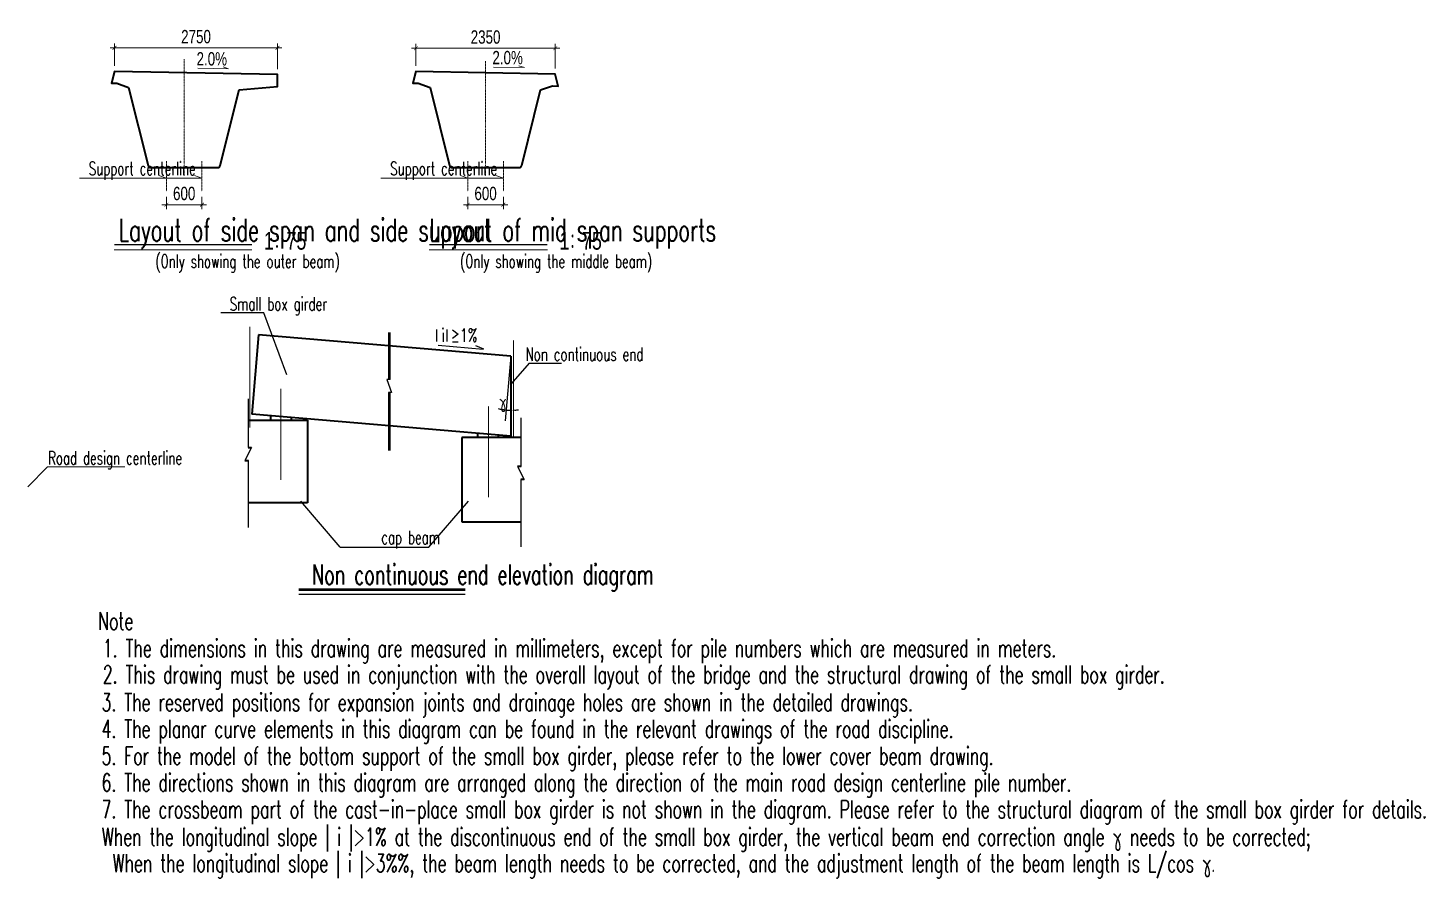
# Model space of a CAD drawing. Extents: x -2667085 to 4, y -2479164 to 2.
# Drawn here: x -2392232 to -2345087, y -2347228 to -2318554 of the extents above; entities that cross this region are included whole.
import ezdxf
from ezdxf.enums import TextEntityAlignment as Align

# ---------------------------------------------------------------- set-up
doc = ezdxf.new("R2010")
doc.units = 0
doc.header["$MEASUREMENT"] = 0
doc.header["$PDMODE"] = 3
for name, pattern in [('ACAD_ISO04W100', [30, 24, -3, 0, -3]), ('CONTINOUS', [0]), ('DASHDOT', [1, 0.5, -0.25, 0, -0.25]), ('ZXX0', [30, 13, -2, 0.5, -2, 12.5])]:
    doc.linetypes.add(name, pattern=pattern)
doc.layers.get('0').update_dxf_attribs({"linetype": 'CONTINUOUS'})
doc.layers.get('DEFPOINTS').update_dxf_attribs({"linetype": 'CONTINUOUS'})
doc.layers.add('4', color=2, linetype='CONTINUOUS')
doc.layers.add('尺寸线', color=2, linetype='CONTINUOUS')
for name, color, linetype, lineweight in [('DashDot', 5, 'ACAD_ISO04W100', 13), ('Thick', 4, 'CONTINOUS', 35), ('Thin', 1, 'CONTINUOUS', 25), ('桥－总－中心线', 1, 'ZXX0', 13), ('桥－构造轮廓－实线', 4, 'CONTINUOUS', 35), ('桥－综合标注', 31, 'CONTINUOUS', 13), ('桥－综合说明', 7, 'CONTINUOUS', 13)]:
    doc.layers.add(name, color=color, linetype=linetype, lineweight=lineweight)
doc.styles.add('SMEDI', font='smsim.shx', dxfattribs={"width": 0.75, "bigfont": 'smfs.shx'})
doc.styles.add('TONGJI-FONT', font='simplex.shx', dxfattribs={"width": 0.65})
doc.styles.add('Z1', font='SIMPLEX', dxfattribs={"width": 0.7, "bigfont": 'SMFS'})
doc.dimstyles.new('1-70', dxfattribs={"dimscale": 70, "dimtxt": 3, "dimasz": 0.85, "dimexe": 1, "dimexo": 1.25, "dimgap": 1, "dimtad": 1, "dimdec": 0, "dimtxsty": 'SMEDI', "dimblk": 'ARCHTICK', "dimcen": 2.5, "dimdle": 1, "dimclrd": 256, "dimclre": 256, "dimclrt": 256, "dimazin": 3, "dimtfac": 1, "dimtdec": 0, "dimtix": 1, "dimtmove": 2, "dimatfit": 3, "dimldrblk": 'ARCHTICK', "dimfxl": 2, "dimlwd": -1, "dimlwe": -1, "dimarcsym": 0})

# ---------------------------------------------------------------- blocks, each defined once
blk = doc.blocks.new('_ArchTick')
at = {"color": 0, "linetype": 'ByBlock', "const_width": 0.15}
blk.add_lwpolyline([(-0.5, -0.5), (0.5, 0.5)], dxfattribs=at)
blk = doc.blocks.new('*D229')
at = {"layer": 'DEFPOINTS', "color": 0, "transparency": 16777216}
for p in [(-2379139, -2319238), (-2379139, -2320019), (-2374439, -2320113)]:
    blk.add_point(p, dxfattribs=at)
at = {"layer": '桥－综合标注', "transparency": 16777216}
for p, q in [((-2374289, -2319238), (-2379289, -2319238)), ((-2379139, -2319832), (-2379139, -2319088)), ((-2374439, -2319926), (-2374439, -2319088))]:
    blk.add_line(p, q, dxfattribs=at)
at = {"layer": '桥－综合标注', "transparency": 16777216, "xscale": 127.5, "yscale": 127.5, "zscale": 127.5, "rotation": 180}
blk.add_blockref('_ArchTick', (-2379139, -2319238), dxfattribs=at)
at = {"layer": '桥－综合标注', "transparency": 16777216, "xscale": 127.5, "yscale": 127.5, "zscale": 127.5}
blk.add_blockref('_ArchTick', (-2374439, -2319238), dxfattribs=at)
at = {"layer": '桥－综合标注', "transparency": 16777216, "insert": (-2376789, -2318863), "char_height": 450, "attachment_point": 5, "style": 'SMEDI'}
blk.add_mtext('\\A1;2350', dxfattribs=at)
blk = doc.blocks.new('*D230')
at = {"layer": 'DEFPOINTS', "color": 0, "transparency": 16777216}
for p in [(-2387560, -2324061), (-2386360, -2324061), (-2387560, -2324516)]:
    blk.add_point(p, dxfattribs=at)
at = {"layer": '桥－综合标注', "transparency": 16777216}
for p, q in [((-2386210, -2324516), (-2387710, -2324516)), ((-2387560, -2324249), (-2387560, -2324666)), ((-2386360, -2324249), (-2386360, -2324666))]:
    blk.add_line(p, q, dxfattribs=at)
at = {"layer": '桥－综合标注', "transparency": 16777216, "xscale": 127.5, "yscale": 127.5, "zscale": 127.5, "rotation": 180}
blk.add_blockref('_ArchTick', (-2387560, -2324516), dxfattribs=at)
at = {"layer": '桥－综合标注', "transparency": 16777216, "xscale": 127.5, "yscale": 127.5, "zscale": 127.5}
blk.add_blockref('_ArchTick', (-2386360, -2324516), dxfattribs=at)
at = {"layer": '桥－综合标注', "transparency": 16777216, "insert": (-2386960, -2324141), "char_height": 450, "attachment_point": 5, "style": 'SMEDI'}
blk.add_mtext('\\A1;600', dxfattribs=at)
blk = doc.blocks.new('*D231')
at = {"layer": 'DEFPOINTS', "color": 0, "transparency": 16777216}
for p in [(-2389310, -2319225), (-2389310, -2320019), (-2383810, -2320133)]:
    blk.add_point(p, dxfattribs=at)
at = {"layer": '桥－综合标注', "transparency": 16777216}
for p, q in [((-2383660, -2319225), (-2389460, -2319225)), ((-2389310, -2319832), (-2389310, -2319075)), ((-2383810, -2319946), (-2383810, -2319075))]:
    blk.add_line(p, q, dxfattribs=at)
at = {"layer": '桥－综合标注', "transparency": 16777216, "xscale": 127.5, "yscale": 127.5, "zscale": 127.5, "rotation": 180}
blk.add_blockref('_ArchTick', (-2389310, -2319225), dxfattribs=at)
at = {"layer": '桥－综合标注', "transparency": 16777216, "xscale": 127.5, "yscale": 127.5, "zscale": 127.5}
blk.add_blockref('_ArchTick', (-2383810, -2319225), dxfattribs=at)
at = {"layer": '桥－综合标注', "transparency": 16777216, "insert": (-2386560, -2318850), "char_height": 450, "attachment_point": 5, "style": 'SMEDI'}
blk.add_mtext('\\A1;2750', dxfattribs=at)
blk = doc.blocks.new('*D232')
at = {"layer": 'DEFPOINTS', "color": 0, "transparency": 16777216}
for p in [(-2377389, -2324061), (-2376189, -2324061), (-2377389, -2324516)]:
    blk.add_point(p, dxfattribs=at)
at = {"layer": '桥－综合标注', "transparency": 16777216}
for p, q in [((-2376039, -2324516), (-2377539, -2324516)), ((-2377389, -2324249), (-2377389, -2324666)), ((-2376189, -2324249), (-2376189, -2324666))]:
    blk.add_line(p, q, dxfattribs=at)
at = {"layer": '桥－综合标注', "transparency": 16777216, "xscale": 127.5, "yscale": 127.5, "zscale": 127.5, "rotation": 180}
blk.add_blockref('_ArchTick', (-2377389, -2324516), dxfattribs=at)
at = {"layer": '桥－综合标注', "transparency": 16777216, "xscale": 127.5, "yscale": 127.5, "zscale": 127.5}
blk.add_blockref('_ArchTick', (-2376189, -2324516), dxfattribs=at)
at = {"layer": '桥－综合标注', "transparency": 16777216, "insert": (-2376789, -2324141), "char_height": 450, "attachment_point": 5, "style": 'SMEDI'}
blk.add_mtext('\\A1;600', dxfattribs=at)

msp = doc.modelspace()

# ---------------------------------------------------------------- linework, layer by layer
at = {"color": 2, "linetype": 'Continuous'}
for p, q in [((-2384270.7224, -2328159.769), (-2385719.4215, -2328159.769)), ((-2383500.1377, -2330252.7767), (-2384270.7224, -2328159.769)), ((-2378443.9742, -2328730.6719), (-2378443.9742, -2329134.9751)), ((-2378094.3792, -2328730.6719), (-2378094.3792, -2329134.9751)), ((-2376867.2526, -2329394.7269), (-2378390.6037, -2329265.5809)), ((-2376847.8559, -2329388.8796), (-2377115.0361, -2329274.5365)), ((-2375940.819, -2329627.6846), (-2376125.1773, -2331802.2952)), ((-2375314.9447, -2329858.3707), (-2375940.819, -2330569.2591)), ((-2375314.9447, -2329858.3707), (-2374227.5952, -2329858.3707)), ((-2381691.0256, -2336069.9841), (-2383022.6104, -2334520.5581)), ((-2378700.7366, -2336069.9841), (-2377369.1517, -2334520.5581)), ((-2381691.0256, -2336069.9841), (-2378700.7366, -2336069.9841))]:
    msp.add_line(p, q, dxfattribs=at)
at = {"const_width": 90}
msp.add_lwpolyline([(-2383091.4582, -2337498.4504), (-2377476.0677, -2337498.4504)], dxfattribs=at)
at = {"layer": '4', "linetype": 'ByBlock'}
for start, end in [(256.04160933, 259.8129748), (259.59486392, 263.36622935), (263.58434025, 270), (273.77136541, 277.5427309), (273.77136541, 277.5427309)]:
    msp.add_arc((-2375919.3097, -2329625.5368), 1823.4072, start, end, dxfattribs=at)
for points in [[(-2376244.6885, -2331439.9897), (-2376238.9133, -2331400.4088), (-2376123.0582, -2331437.5248)], [(-2375800.0328, -2331425.0062), (-2375798.7166, -2331464.9845), (-2375919.3097, -2331448.944)], [(-2375800.0328, -2331425.0062), (-2375798.7166, -2331464.9845), (-2375919.3097, -2331448.944)]]:
    msp.add_solid(points, dxfattribs=at)
at = {"layer": 'DashDot', "ltscale": 0.5}
for p, q in [((-2384742.751, -2332027.9491), (-2384742.751, -2328638.3165)), ((-2375844.0244, -2332365.5706), (-2375844.0244, -2329088.052)), ((-2383700.9431, -2333792.5529), (-2383700.9431, -2330724.4032)), ((-2376690.819, -2334379.7053), (-2376690.819, -2331311.5556))]:
    msp.add_line(p, q, dxfattribs=at)
at = {"layer": 'Thick'}
for p, q in [((-2384450.9431, -2328906.2169), (-2384678.2091, -2331586.9498)), ((-2375940.819, -2329627.6846), (-2384450.9431, -2328906.2169)), ((-2375940.819, -2329627.6846), (-2375940.819, -2332327.6846)), ((-2384795.465, -2331778.4182), (-2382800.9431, -2331778.4182)), ((-2375940.819, -2332327.6846), (-2384678.2091, -2331586.9498)), ((-2384041.2539, -2331778.4182), (-2384041.2539, -2331640.9493)), ((-2383341.1859, -2331778.4182), (-2383341.1859, -2331700.2994)), ((-2382800.9431, -2331778.4182), (-2382800.9431, -2334570.4148)), ((-2377050.5762, -2332365.5706), (-2377050.5762, -2332233.6021)), ((-2384799.7759, -2332703.7413), (-2384684.8612, -2332703.7413)), ((-2375596.2972, -2332365.5706), (-2377590.819, -2332365.5706)), ((-2377590.819, -2332365.5706), (-2377590.819, -2335211.855)), ((-2376350.5083, -2332365.5706), (-2376350.5083, -2332307.2001)), ((-2384908.4785, -2333141.0354), (-2384793.441, -2333141.0354)), ((-2375591.9863, -2333345.1815), (-2375706.9009, -2333345.1815)), ((-2375483.2836, -2333782.4756), (-2375598.3211, -2333782.4756)), ((-2382800.9431, -2334570.4148), (-2384795.465, -2334570.4148)), ((-2377590.819, -2335211.855), (-2375596.2972, -2335211.855))]:
    msp.add_line(p, q, dxfattribs=at)
at = {"layer": 'Thin'}
for p, q in [((-2380069.809, -2328822.5879), (-2380069.809, -2330414.0573)), ((-2380018.4002, -2328822.5879), (-2380018.4002, -2330414.0573)), ((-2380012.0653, -2330414.0573), (-2380126.98, -2330414.0573)), ((-2380126.98, -2330414.0573), (-2379966.3752, -2330851.3514)), ((-2384795.465, -2331064.4289), (-2384795.465, -2332703.7413)), ((-2379966.3752, -2330851.3514), (-2380069.809, -2330851.3514)), ((-2380069.809, -2330851.3514), (-2380069.809, -2332807.6465)), ((-2380018.4002, -2330851.3514), (-2380018.4002, -2332807.6465)), ((-2375596.2972, -2331705.8692), (-2375596.2972, -2333345.1815)), ((-2384684.8612, -2332703.7413), (-2384908.4785, -2333141.0354)), ((-2384795.465, -2333141.0354), (-2384795.465, -2335409.5775)), ((-2375706.9009, -2333345.1815), (-2375483.2836, -2333782.4756)), ((-2375596.2972, -2333782.4756), (-2375596.2972, -2336051.0177))]:
    msp.add_line(p, q, dxfattribs=at)
at = {"layer": 'Thin', "color": 1}
msp.add_line((-2383091.4582, -2337648.4504), (-2377476.0677, -2337648.4504), dxfattribs=at)
at = {"layer": '桥－总－中心线', "linetype": 'DASHDOT'}
for p, q in [((-2386960.4219, -2323541.8022), (-2386960.4219, -2319602.2617)), ((-2376788.8593, -2323541.8022), (-2376788.8593, -2319679.6044)), ((-2387560.4219, -2323044.5085), (-2387560.4219, -2324061.3605)), ((-2386360.4219, -2323044.5085), (-2386360.4219, -2324061.3605)), ((-2377388.8593, -2323044.5085), (-2377388.8593, -2324061.3605)), ((-2376188.8593, -2323044.5085), (-2376188.8593, -2324061.3605))]:
    msp.add_line(p, q, dxfattribs=at)
at = {"layer": '桥－构造轮廓－实线'}
for points in [[(-2388179.3589, -2323190.2759, 0.3441507314), (-2388082.3447, -2323266.0224), (-2385838.4992, -2323266.0224, 0.3441507314), (-2385741.485, -2323190.2759), (-2385104.7002, -2320643.1368), (-2383810.4216, -2320529.0224), (-2383810.4216, -2320129.0224), (-2389310.4219, -2320019.0224), (-2389410.4219, -2320417.0224), (-2389234.7942, -2320420.5349), (-2388834.7942, -2320568.5349), (-2388179.3589, -2323190.2759)], [(-2378007.7962, -2323190.2759, 0.3441507314), (-2377910.782, -2323266.0224), (-2375666.9366, -2323266.0224, 0.3441507314), (-2375569.9223, -2323190.2759), (-2374933.1375, -2320643.1368), (-2374533.1375, -2320511.1368), (-2374338.8593, -2320515.0224), (-2374438.8593, -2320113.0224), (-2379138.8593, -2320019.0224), (-2379238.8593, -2320417.0224), (-2379063.2315, -2320420.5349), (-2378663.2315, -2320568.5349), (-2378007.7962, -2323190.2759)]]:
    msp.add_lwpolyline(points, format="xyb", dxfattribs=at)
at = {"layer": '桥－综合标注'}
for p, q in [((-2385463.9197, -2319934.9262), (-2386502.0171, -2319914.1643)), ((-2385463.9197, -2319934.9262), (-2385648.1982, -2319868.4664)), ((-2375480.6457, -2319893.6546), (-2376518.743, -2319872.8926)), ((-2375480.6457, -2319893.6546), (-2375664.9241, -2319827.1947)), ((-2386360.4219, -2323617.8705), (-2390490.0183, -2323617.8705)), ((-2387560.4219, -2323617.8705), (-2387811.1019, -2323532.6988)), ((-2386360.4219, -2323617.8705), (-2386611.1019, -2323532.6988)), ((-2376188.8593, -2323617.8705), (-2380318.4556, -2323617.8705)), ((-2377388.8593, -2323617.8705), (-2377639.5392, -2323532.6988)), ((-2376188.8593, -2323617.8705), (-2376439.5392, -2323532.6988)), ((-2391576.6817, -2333357.523), (-2392232.0303, -2334032.6236)), ((-2391576.6817, -2333357.523), (-2388960.7905, -2333357.523))]:
    msp.add_line(p, q, dxfattribs=at)
at = {"layer": '桥－综合说明'}
for p, q in [((-2389319.1163, -2326043.8871), (-2384676.419, -2326043.8871)), ((-2378691.1653, -2326043.8871), (-2374703.7935, -2326043.8871))]:
    msp.add_line(p, q, dxfattribs=at)
at = {"layer": '桥－综合说明', "const_width": 50}
for points in [[(-2389319.1163, -2325865.5101), (-2384676.419, -2325865.5101)], [(-2378691.1653, -2325865.5101), (-2374703.7935, -2325865.5101)]]:
    msp.add_lwpolyline(points, dxfattribs=at)

# ---------------------------------------------------------------- texts
at = {"color": 2, "linetype": 'Continuous'}
for s, style, width, p in [('Small box girder', 'TONGJI-FONT', 0.65, (-2385422.7175, -2328087.7362)), ('i ≥1%', 'Z1', 0.7, (-2378278.0514, -2329140.1964)), ('Non continuous end', 'TONGJI-FONT', 0.65, (-2375439.6892, -2329785.7294)), ('cap beam', 'TONGJI-FONT', 0.65, (-2380311.3841, -2335961.4735))]:
    msp.add_text(s, height=450, dxfattribs=dict(at, style=style, width=width)).set_placement(p)
at = {"layer": '4', "linetype": 'ByBlock', "style": 'Z1', "width": 0.7}
msp.add_text('γ', height=450, dxfattribs=at).set_placement((-2376208.0762, -2331220.8753), align=Align.MIDDLE)
at = {"layer": 'Thick', "color": 4, "style": 'TONGJI-FONT', "width": 0.65}
msp.add_text('Non continuous end elevation diagram', height=675, dxfattribs=at).set_placement((-2382650.7644, -2337330.2843))
at = {"layer": '尺寸线', "style": 'TONGJI-FONT', "width": 0.65}
for s, p in [('Note', (-2389861.4136, -2338860.6011)), ('1. The dimensions in this drawing are measured in millimeters, except for pile numbers which are measured in meters.', (-2389706.9674, -2339777.4873)), ('2. This drawing must be used in conjunction with the overall layout of the bridge and the structural drawing of the small box girder.', (-2389706.9674, -2340661.3193)), ('3. The reserved positions for expansion joints and drainage holes are shown in the detailed drawings.', (-2389747.816, -2341598.59)), ('4. The planar curve elements in this diagram can be found in the relevant drawings of the road discipline.', (-2389747.816, -2342495.1659)), ('5. For the model of the bottom support of the small box girder, please refer to the lower cover beam drawing.', (-2389747.816, -2343407.7202)), ('6. The directions shown in this diagram are arranged along the direction of the main road design centerline pile number.', (-2389747.816, -2344304.8988)), ('7. The crossbeam part of the cast-in-place small box girder is not shown in the diagram. Please refer to the structural diagram of the small box girder for details.', (-2389747.816, -2345209.2588)), ('When the longitudinal slope | i |>1%%% at the discontinuous end of the small box girder, the vertical beam end correction angle γ needs to be corrected;', (-2389733.6019, -2346138.472)), ('When the longitudinal slope | i |>3%%, the beam length needs to be corrected, and the adjustment length of the beam length is L/cos γ.', (-2389372.0053, -2347028.406))]:
    msp.add_text(s, height=600, dxfattribs=at).set_placement(p)
at = {"layer": '桥－综合说明'}
for s, height, style, width, p in [('2.0%', 450, 'SMEDI', 0.75, (-2386542.1512, -2319820.8994)), ('2.0%', 450, 'SMEDI', 0.75, (-2376558.8771, -2319779.6278)), ('Support centerline', 450, 'TONGJI-FONT', 0.65, (-2390179.2821, -2323522.1578)), ('Support centerline', 450, 'TONGJI-FONT', 0.65, (-2380007.7194, -2323522.1578)), ('Layout of side span and side support', 750, 'TONGJI-FONT', 0.65, (-2389174.4319, -2325747.3676)), ('Layout of mid span supports', 750, 'TONGJI-FONT', 0.65, (-2378686.9099, -2325747.3676)), ('1：75', 600, 'SMEDI', 0.75, (-2384268.9289, -2326032.6604)), ('1：75', 600, 'SMEDI', 0.75, (-2374296.3034, -2326032.6604)), ('(Only showing the outer beam)', 450, 'TONGJI-FONT', 0.65, (-2387931.6811, -2326650.1601)), ('(Only showing the middle beam)', 450, 'TONGJI-FONT', 0.65, (-2377651.436, -2326650.1601)), ('Road design centerline', 450, 'TONGJI-FONT', 0.65, (-2391553.4695, -2333283.5247))]:
    msp.add_text(s, height=height, dxfattribs=dict(at, style=style, width=width)).set_placement(p)

# ---------------------------------------------------------------- dimensions: what is measured, and where the dimension line sits
at = {"layer": '桥－综合标注'}
for base, p1, p2, picture, middle in [((-2389310.4219, -2319224.7685), (-2383810.4216, -2320133.0224), (-2389310.4219, -2320019.0224), '*D231', (-2386560.4218, -2318849.7685)), ((-2379138.8593, -2319238.2879), (-2374438.8593, -2320113.0224), (-2379138.8593, -2320019.0224), '*D229', (-2376788.8593, -2318863.2879))]:
    dim = msp.add_linear_dim(base=base, p1=p1, p2=p2, angle=180, dimstyle='1-70', override={"dimscale": 150, "dimlfac": 0.5}, dxfattribs=at)
    dim.commit()
    dim.dimension.update_dxf_attribs({"geometry": picture, "text_midpoint": middle})
for base, p1, p2, picture, middle in [((-2387560.4219, -2324516.1062), (-2386360.4219, -2324061.3605), (-2387560.4219, -2324061.3605), '*D230', (-2386960.4219, -2324141.1062)), ((-2377388.8593, -2324516.1062), (-2376188.8593, -2324061.3605), (-2377388.8593, -2324061.3605), '*D232', (-2376788.8593, -2324141.1062))]:
    dim = msp.add_linear_dim(base=base, p1=p1, p2=p2, angle=180, text='600', dimstyle='1-70', override={"dimscale": 150, "dimlfac": 0.5}, dxfattribs=at)
    dim.commit()
    dim.dimension.update_dxf_attribs({"geometry": picture, "text_midpoint": middle})

doc.saveas('drawing.dxf')
